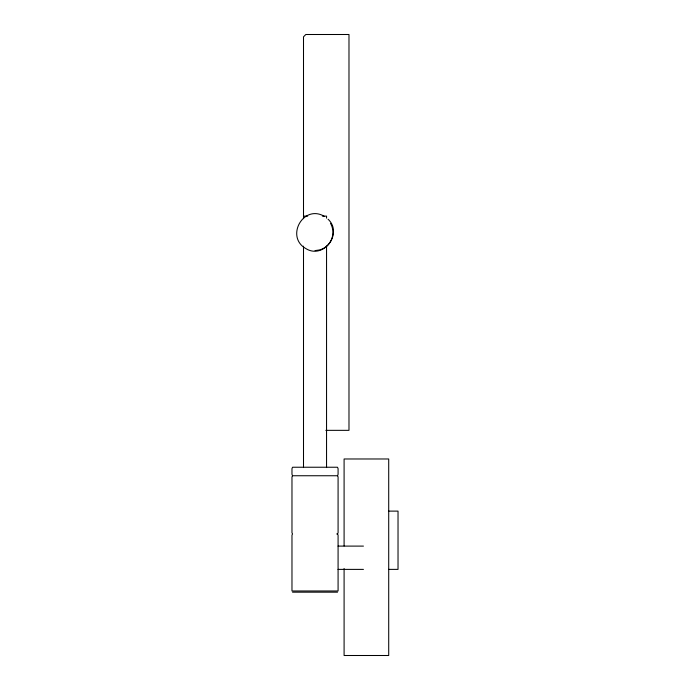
<?xml version="1.0" encoding="UTF-8"?>
<svg xmlns="http://www.w3.org/2000/svg" width="690" height="690" viewBox="0 0 690 690"><rect width="100%" height="100%" fill="white"/><g stroke="black" fill="none" stroke-linecap="round" stroke-linejoin="round"><path stroke-width="1.03" d="M337.531 475.746L338.083 474.297L338.083 468.683L337.531 467.234L292.526 467.234L291.974 468.683L291.974 474.297L292.526 475.746L291.974 476.937L291.974 532.766L292.526 533.957L291.974 535.155L291.974 590.976L338.083 590.976L338.083 535.155L337.531 533.957L338.083 532.766L338.083 476.937L337.531 475.746L292.526 475.746M315.028 250.599L319.677 249.927A18 18 0 0 0 330.596 241.44C333.667 235.868 333.667 228.977 330.596 223.405M303.505 216.125L307.697 216.125M322.359 216.125L326.551 216.125L326.551 218.161M325.818 430.344L348.985 430.344L348.985 34.5L305.808 34.5L303.505 36.829L303.505 218.67M388.712 511.118L398.027 511.118L398.027 569.379L388.712 569.379M336.694 533.957L337.531 533.957M338.031 546.101L363.44 546.101M338.031 569.388L363.44 569.388M292.526 592.167L337.531 592.167M324.179 216.255C303.324 204.111 285.091 236.886 305.877 248.59C323.601 259.69 343.24 233.315 328.086 219.23M344.094 545.962L344.094 458.979L388.712 458.979L388.712 655.5L344.094 655.5L344.094 568.517M326.551 246.157L326.551 467.596M303.505 246.157L303.505 467.596"/></g></svg>
